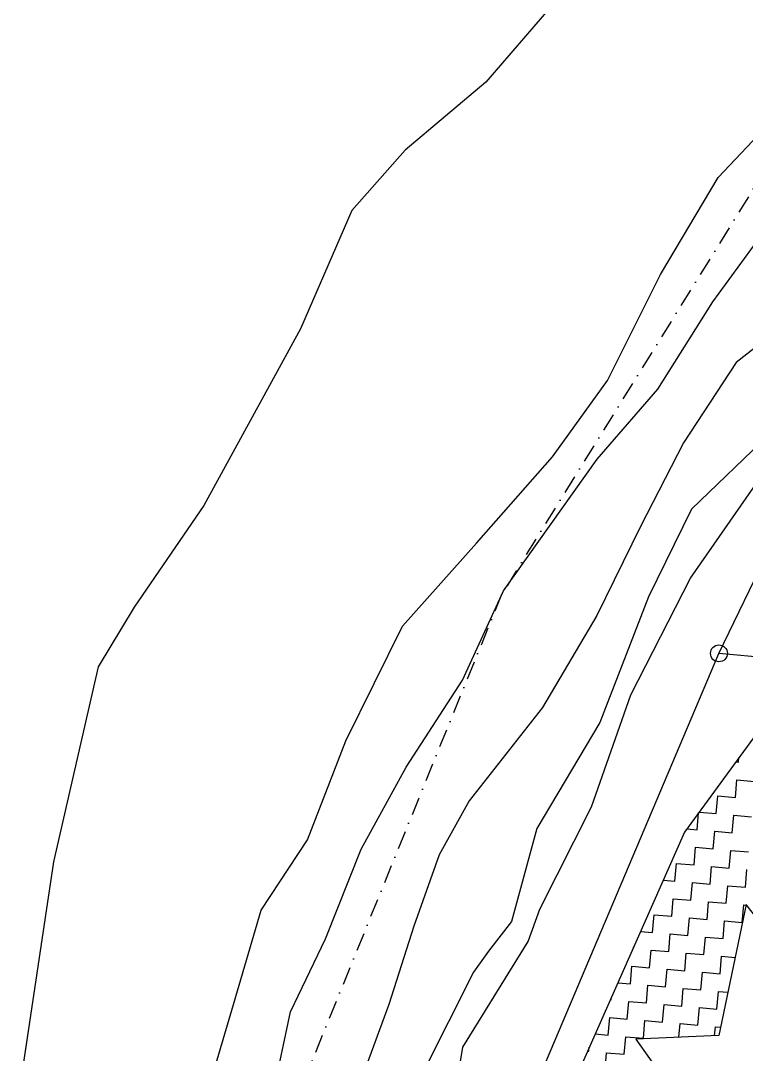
# Model space of a CAD drawing. Header units: metres. Extents: x 302356 to 305648, y 1939949 to 1943623.
# Drawn here: x 302400.3 to 302600.4, y 1942876.8 to 1943161.7 of the extents above; entities that cross this region are included whole.
import ezdxf

# ---------------------------------------------------------------- set-up
doc = ezdxf.new("R2010")
doc.units = ezdxf.units.M
doc.linetypes.add('DASHDOT', pattern=[1, 0.5, -0.25, 0, -0.25])
for name, color, linetype in [('LINE_WATER', 4, 'Continuous'), ('POLY_HATCH', 12, 'Continuous'), ('POLY_PARCEL', 6, 'Continuous'), ('POLY_WATER', 4, 'Continuous'), ('V_BOUND_STREAM_LINE', 7, 'DASHDOT')]:
    doc.layers.add(name, color=color, linetype=linetype)

msp = doc.modelspace()

# ---------------------------------------------------------------- linework, layer by layer
msp.add_circle((302592.85, 1942987.29), 2.33)
at = {"layer": 'LINE_WATER'}
for p, q in [((302592.64, 1943118.44), (302610.82, 1943137.83)), ((302576.77, 1943091.77), (302592.64, 1943118.44)), ((302591.13, 1943084.18), (302609.02, 1943108.72)), ((302562.13, 1943062.55), (302576.77, 1943091.77)), ((302575.96, 1943060.13), (302591.13, 1943084.18)), ((302619.76, 1943084.86), (302597.61, 1943067.51)), ((302597.61, 1943067.51), (302583.11, 1943045.36)), ((302546.98, 1943041.43), (302562.13, 1943062.55)), ((302559.26, 1943040.85), (302575.96, 1943060.13)), ((302607.6, 1943048.54), (302585.29, 1943027)), ((302583.11, 1943045.36), (302571.2, 1943022.25)), ((302525.98, 1943017.65), (302546.98, 1943041.43)), ((302533.39, 1943004.57), (302559.26, 1943040.85)), ((302585.03, 1943008.01), (302608.41, 1943041.76)), ((302585.29, 1943027), (302573.39, 1943002.87)), ((302571.2, 1943022.25), (302559.17, 1942997.69)), ((302505.55, 1942994.79), (302525.98, 1943017.65)), ((302568.52, 1942975.9), (302585.03, 1943008.01)), ((302522.09, 1942979.94), (302533.39, 1943004.57)), ((302573.39, 1943002.87), (302560.01, 1942968.25)), ((302559.17, 1942997.69), (302544.15, 1942972.41)), ((302489.98, 1942963.22), (302505.55, 1942994.79)), ((302506.56, 1942955.92), (302522.09, 1942979.94)), ((302557.71, 1942944.96), (302568.52, 1942975.9)), ((302544.15, 1942972.41), (302523.95, 1942946.6)), ((302560.01, 1942968.25), (302542.63, 1942939.01)), ((302479.41, 1942935.85), (302489.98, 1942963.22)), ((302494.21, 1942933.34), (302506.56, 1942955.92)), ((302523.95, 1942946.6), (302515.69, 1942931.71)), ((302543.41, 1942916.81), (302557.71, 1942944.96)), ((302542.63, 1942939.01), (302535.63, 1942913.33)), ((302466.61, 1942916.47), (302479.41, 1942935.85)), ((302484.36, 1942908.58), (302494.21, 1942933.34)), ((302515.69, 1942931.71), (302508.73, 1942912.07)), ((302458.47, 1942888.89), (302466.61, 1942916.47)), ((302540.2, 1942907.9), (302543.41, 1942916.81)), ((302535.63, 1942913.33), (302529.27, 1942905.2)), ((302508.73, 1942912.07), (302501.84, 1942890.48)), ((302474.67, 1942888.45), (302484.36, 1942908.58)), ((302522.26, 1942878.71), (302540.2, 1942907.9)), ((302529.27, 1942905.2), (302525.2, 1942899.36)), ((302525.2, 1942899.36), (302511.3, 1942871.83)), ((302501.84, 1942890.48), (302494.33, 1942870.15)), ((302450.35, 1942861.54), (302458.47, 1942888.89)), ((302469.54, 1942864.51), (302474.67, 1942888.45)), ((302517.2, 1942849.51), (302522.26, 1942878.71))]:
    msp.add_line(p, q, dxfattribs=at)
at = {"layer": 'POLY_HATCH'}
for p, q in [((302618.57, 1942986.25), (302583.35, 1942938.03)), ((302583.35, 1942938.03), (302549.81, 1942862.24))]:
    msp.add_line(p, q, dxfattribs=at)
at = {"layer": 'POLY_HATCH', "linetype": 'Continuous', "ltscale": 10}
for p, q in [((302598.23, 1942957.28), (302598.34, 1942958.55)), ((302597.46, 1942957.35), (302598.23, 1942957.28)), ((302597.38, 1942947.56), (302597.8, 1942952.42)), ((302597.8, 1942952.42), (302602.67, 1942952)), ((302592.1, 1942943.12), (302592.52, 1942947.98)), ((302592.52, 1942947.98), (302597.38, 1942947.56)), ((302586.81, 1942938.68), (302587.22, 1942943.32)), ((302587.37, 1942943.53), (302592.1, 1942943.12)), ((302596.53, 1942937.84), (302596.96, 1942942.7)), ((302596.96, 1942942.7), (302601.82, 1942942.27)), ((302584.01, 1942938.93), (302586.81, 1942938.68)), ((302591.25, 1942933.4), (302591.67, 1942938.26)), ((302591.67, 1942938.26), (302596.53, 1942937.84)), ((302585.97, 1942928.96), (302586.39, 1942933.82)), ((302586.39, 1942933.82), (302591.25, 1942933.4)), ((302595.69, 1942928.12), (302596.11, 1942932.98)), ((302596.11, 1942932.98), (302600.97, 1942932.55)), ((302580.68, 1942924.52), (302581.11, 1942929.38)), ((302581.11, 1942929.38), (302585.97, 1942928.96)), ((302590.4, 1942923.68), (302590.83, 1942928.54)), ((302590.83, 1942928.54), (302595.69, 1942928.12)), ((302600.13, 1942922.83), (302600.55, 1942927.69)), ((302577.5, 1942924.8), (302580.68, 1942924.52)), ((302585.12, 1942919.24), (302585.54, 1942924.1)), ((302585.54, 1942924.1), (302590.4, 1942923.68)), ((302594.84, 1942918.39), (302595.26, 1942923.25)), ((302595.26, 1942923.25), (302600.13, 1942922.83)), ((302579.84, 1942914.8), (302580.26, 1942919.66)), ((302580.26, 1942919.66), (302585.12, 1942919.24)), ((302589.56, 1942913.96), (302589.98, 1942918.82)), ((302589.98, 1942918.82), (302594.84, 1942918.39)), ((302599.28, 1942913.11), (302599.7, 1942917.97)), ((302599.7, 1942917.97), (302600.33, 1942917.92)), ((302574.55, 1942910.36), (302574.97, 1942915.23)), ((302574.97, 1942915.23), (302579.84, 1942914.8)), ((302584.27, 1942909.52), (302584.7, 1942914.38)), ((302584.7, 1942914.38), (302589.56, 1942913.96)), ((302594, 1942908.67), (302594.42, 1942913.53)), ((302594.42, 1942913.53), (302599.28, 1942913.11)), ((302571.24, 1942910.65), (302574.55, 1942910.36)), ((302578.99, 1942905.08), (302579.41, 1942909.94)), ((302579.41, 1942909.94), (302584.27, 1942909.52)), ((302588.71, 1942904.23), (302589.13, 1942909.09)), ((302589.13, 1942909.09), (302594, 1942908.67)), ((302569.15, 1942905.94), (302569.27, 1942905.93)), ((302569.27, 1942905.93), (302569.3, 1942906.27)), ((302573.7, 1942900.64), (302574.13, 1942905.5)), ((302574.13, 1942905.5), (302578.99, 1942905.08)), ((302583.43, 1942899.8), (302583.85, 1942904.66)), ((302583.85, 1942904.66), (302588.71, 1942904.23)), ((302568.42, 1942896.2), (302568.84, 1942901.07)), ((302568.84, 1942901.07), (302573.7, 1942900.64)), ((302593.15, 1942898.95), (302593.57, 1942903.81)), ((302593.57, 1942903.81), (302597.31, 1942903.48)), ((302578.14, 1942895.36), (302578.57, 1942900.22)), ((302578.57, 1942900.22), (302583.43, 1942899.8)), ((302587.86, 1942894.51), (302588.29, 1942899.37)), ((302588.29, 1942899.37), (302593.15, 1942898.95)), ((302564.97, 1942896.5), (302568.42, 1942896.2)), ((302572.86, 1942890.92), (302573.28, 1942895.78)), ((302573.28, 1942895.78), (302578.14, 1942895.36)), ((302563.14, 1942891.77), (302563.2, 1942892.5)), ((302582.58, 1942890.07), (302583, 1942894.93)), ((302583, 1942894.93), (302587.86, 1942894.51)), ((302592.3, 1942889.23), (302592.73, 1942894.09)), ((302592.73, 1942894.09), (302595.3, 1942893.86)), ((302562.89, 1942891.79), (302563.14, 1942891.77)), ((302567.57, 1942886.48), (302568, 1942891.34)), ((302568, 1942891.34), (302572.86, 1942890.92)), ((302577.3, 1942885.64), (302577.72, 1942890.5)), ((302577.72, 1942890.5), (302582.58, 1942890.07)), ((302587.02, 1942884.79), (302587.44, 1942889.65)), ((302587.44, 1942889.65), (302592.3, 1942889.23)), ((302562.29, 1942882.04), (302562.71, 1942886.91)), ((302562.71, 1942886.91), (302567.57, 1942886.48)), ((302572.01, 1942881.2), (302572.44, 1942886.06)), ((302572.44, 1942886.06), (302577.3, 1942885.64)), ((302581.83, 1942881.46), (302582.16, 1942885.21)), ((302582.16, 1942885.21), (302587.02, 1942884.79)), ((302591.66, 1942881.87), (302591.88, 1942884.37)), ((302591.88, 1942884.37), (302593.28, 1942884.24)), ((302558.71, 1942882.36), (302562.29, 1942882.04)), ((302566.73, 1942876.76), (302567.15, 1942881.62)), ((302567.15, 1942881.62), (302572.01, 1942881.2)), ((302557.01, 1942877.61), (302557.1, 1942878.72)), ((302556.62, 1942877.64), (302557.01, 1942877.61)), ((302561.44, 1942872.32), (302561.87, 1942877.18)), ((302561.87, 1942877.18), (302566.73, 1942876.76))]:
    msp.add_line(p, q, dxfattribs=at)
at = {"layer": 'POLY_HATCH', "ltscale": 10}
for p, q in [((302600.35, 1942918.03), (302592.8, 1942881.92)), ((302608.29, 1942907.78), (302600.35, 1942918.03)), ((302592.8, 1942881.92), (302569.91, 1942880.97)), ((302569.91, 1942880.97), (302588.25, 1942855.1))]:
    msp.add_line(p, q, dxfattribs=at)
at = {"layer": 'POLY_PARCEL'}
msp.add_line((302701.08, 1942977.11), (302592.85, 1942987.29), dxfattribs=at)
at = {"layer": 'POLY_WATER'}
for p, q in [((302551.83, 1943171.76), (302528.55, 1943144.8)), ((302528.55, 1943144.8), (302506.33, 1943126.02)), ((302506.33, 1943126.02), (302491.56, 1943109.36)), ((302491.56, 1943109.36), (302477.48, 1943076.76)), ((302477.48, 1943076.76), (302450.75, 1943028.01)), ((302450.75, 1943028.01), (302431.53, 1943000)), ((302592.85, 1942987.29), (302610.3, 1943023.44)), ((302431.53, 1943000), (302421.62, 1942983.61)), ((302540.76, 1942864.37), (302592.85, 1942987.29)), ((302421.62, 1942983.61), (302409.33, 1942929.8)), ((302409.33, 1942929.8), (302400.27, 1942869.5))]:
    msp.add_line(p, q, dxfattribs=at)
at = {"layer": 'V_BOUND_STREAM_LINE', "ltscale": 10}
for p, q in [((302664.88, 1943216.12), (302532.92, 1943003.55)), ((302532.92, 1943003.55), (302451.01, 1942802.17))]:
    msp.add_line(p, q, dxfattribs=at)

doc.saveas('drawing.dxf')
